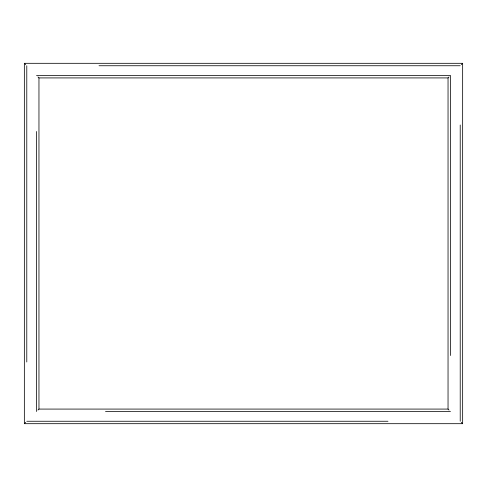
<?xml version="1.0" encoding="UTF-8"?>
<svg xmlns="http://www.w3.org/2000/svg" width="487" height="487" viewBox="0 0 487 487"><rect width="100%" height="100%" fill="white"/><g stroke="black" fill="none" stroke-linecap="round" stroke-linejoin="round"><path stroke-width="0.73" d="M24.35 423.69L24.35 63.31L462.65 63.31L462.65 423.69L24.35 423.69L25.665 422.375M37.974 410.066L38.96 409.08L448.04 409.08L449.026 410.066M37.974 76.934L38.96 77.92L448.04 77.92L449.026 76.934M461.335 64.625L462.65 63.31M99.025 65.745L460.215 65.745M36.525 75.485L450.475 75.485L450.475 355.51M105.515 411.515L450.475 411.515M26.785 421.255L387.975 421.255M462.65 423.69L461.335 422.375M24.35 63.31L25.665 64.625M460.215 124.995L460.215 421.255M448.04 77.92L448.04 409.08M38.96 77.92L38.96 409.08M36.525 131.49L36.525 411.515M26.785 65.745L26.785 362.005"/></g></svg>
